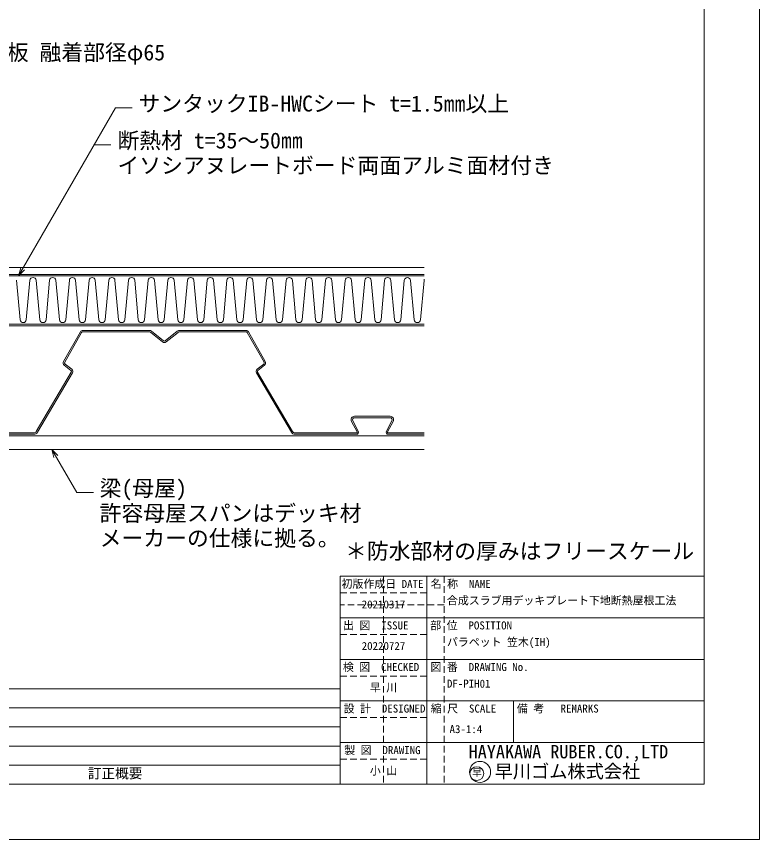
# Model space of a CAD drawing. Units: millimetres, scale not verified. Extents: x -840 to 840, y -594 to 594.
# Drawn here: x 304 to 840, y -594 to 0 of the extents above; entities that cross this region are included whole.
import ezdxf
from ezdxf.enums import TextEntityAlignment as Align

# ---------------------------------------------------------------- set-up
doc = ezdxf.new("R2010")
doc.units = ezdxf.units.MM
doc.header["$LTSCALE"] = 2
doc.linetypes.add('DASHED1', pattern=[1.8, 1.2, -0.6])
for name, color, linetype, lineweight in [('0-0_輪郭線', 2, 'Continuous', 9), ('0-1_図面枠', 7, 'Continuous', 9), ('0-2_タイトル文字', 5, 'Continuous', 9), ('0-3_表題欄', 7, 'Continuous', 9), ('0-5_仮想線', 2, 'DASHED1', 9), ('0-6_躯体', 7, 'Continuous', 9), ('0-9_断熱材', 4, 'Continuous', 9), ('0-A_鋼材(受け鋼鈑)', 7, 'Continuous', 9), ('0-B_基準線(IBｼｰﾄ)', 7, 'Continuous', 9), ('0-D_寸法線', 7, 'Continuous', 9)]:
    doc.layers.add(name, color=color, linetype=linetype, lineweight=lineweight)
doc.layers.add('0-4_0', color=7, linetype='Continuous')
doc.styles.add('ＭＳ ゴシック', font='')
doc.styles.get('ＭＳ ゴシック').set_extended_font_data('MS Gothic')

# ---------------------------------------------------------------- blocks, each defined once
blk = doc.blocks.new('囲い文字1')
at = {"layer": '0-2_タイトル文字'}
for p, q in [((0.731, -20.663), (0.615, -20.663)), ((0.934, -20.263), (0.846, -20.263)), ((1.022, -20.263), (0.934, -20.263)), ((1.253, -20.663), (1.137, -20.663)), ((-1.117, -23.863), (-1.232, -23.863)), ((-0.886, -23.463), (-1.001, -23.463)), ((-0.655, -23.063), (-0.77, -23.063)), ((-0.424, -22.663), (-0.539, -22.663)), ((-0.193, -22.263), (-0.309, -22.263)), ((0.038, -21.863), (-0.078, -21.863)), ((0.269, -21.463), (0.153, -21.463)), ((0.5, -21.063), (0.384, -21.063)), ((1.484, -21.063), (1.368, -21.063)), ((1.715, -21.463), (1.599, -21.463)), ((1.946, -21.863), (1.83, -21.863)), ((2.177, -22.263), (2.061, -22.263)), ((2.408, -22.663), (2.292, -22.663)), ((2.638, -23.063), (2.523, -23.063)), ((2.869, -23.463), (2.754, -23.463)), ((3.1, -23.863), (2.985, -23.863)), ((-2.272, -25.863), (-2.387, -25.863)), ((-2.041, -25.463), (-2.156, -25.463)), ((-1.81, -25.063), (-1.925, -25.063)), ((-1.579, -24.663), (-1.694, -24.663)), ((-1.348, -24.263), (-1.463, -24.263)), ((3.331, -24.263), (3.216, -24.263)), ((3.562, -24.663), (3.447, -24.663)), ((3.793, -25.063), (3.678, -25.063)), ((4.024, -25.463), (3.909, -25.463)), ((4.255, -25.863), (4.14, -25.863))]:
    blk.add_line(p, q, dxfattribs=at)
for points in [[(-2.329, -25.963), (0.934, -20.311), (0.934, -20.111), (-2.502, -26.063)], [(0.934, -20.311), (4.197, -25.963), (4.37, -26.063), (0.934, -20.111)], [(4.197, -25.963), (-2.329, -25.963), (-2.502, -26.063), (4.37, -26.063)]]:
    blk.add_lwpolyline(points, close=True, dxfattribs=at)
at = {"layer": '0-2_タイトル文字', "style": 'ＭＳ ゴシック'}
blk.add_text('1', height=3.651, dxfattribs=at).set_placement((-0.301, -26.315), align=Align.BOTTOM_LEFT)
blk = doc.blocks.new('U33')
at = {"layer": '0-4_0', "xscale": 3.446988, "yscale": 3.446988}
blk.add_blockref('囲い文字1', (8.327, 89.667), dxfattribs=at)
blk = doc.blocks.new('囲い文字2')
at = {"layer": '0-2_タイトル文字'}
for p, q in [((-14.846, 34.616), (-14.962, 34.616)), ((-14.615, 35.016), (-14.731, 35.016)), ((-14.384, 35.416), (-14.5, 35.416)), ((-14.153, 35.816), (-14.269, 35.816)), ((-13.922, 36.216), (-14.038, 36.216)), ((-13.691, 36.616), (-13.807, 36.616)), ((-13.488, 37.016), (-13.576, 37.016)), ((-13.4, 37.016), (-13.488, 37.016)), ((-13.169, 36.616), (-13.285, 36.616)), ((-12.938, 36.216), (-13.054, 36.216)), ((-12.707, 35.816), (-12.823, 35.816)), ((-12.477, 35.416), (-12.592, 35.416)), ((-12.246, 35.016), (-12.361, 35.016)), ((-12.015, 34.616), (-12.13, 34.616)), ((-16.694, 31.416), (-16.809, 31.416)), ((-16.463, 31.816), (-16.578, 31.816)), ((-16.232, 32.216), (-16.347, 32.216)), ((-16.001, 32.616), (-16.116, 32.616)), ((-15.77, 33.016), (-15.885, 33.016)), ((-15.539, 33.416), (-15.654, 33.416)), ((-15.308, 33.816), (-15.424, 33.816)), ((-15.077, 34.216), (-15.193, 34.216)), ((-11.784, 34.216), (-11.899, 34.216)), ((-11.553, 33.816), (-11.668, 33.816)), ((-11.322, 33.416), (-11.437, 33.416)), ((-11.091, 33.016), (-11.206, 33.016)), ((-10.86, 32.616), (-10.975, 32.616)), ((-10.629, 32.216), (-10.745, 32.216)), ((-10.398, 31.816), (-10.514, 31.816)), ((-10.167, 31.416), (-10.283, 31.416))]:
    blk.add_line(p, q, dxfattribs=at)
for points in [[(-16.751, 31.316), (-13.488, 36.968), (-13.488, 37.168), (-16.925, 31.216)], [(-13.488, 36.968), (-10.225, 31.316), (-10.052, 31.216), (-13.488, 37.168)], [(-10.225, 31.316), (-16.751, 31.316), (-16.925, 31.216), (-10.052, 31.216)]]:
    blk.add_lwpolyline(points, close=True, dxfattribs=at)
at = {"layer": '0-2_タイトル文字', "style": 'ＭＳ ゴシック'}
blk.add_text('2', height=3.651, dxfattribs=at).set_placement((-14.724, 30.963), align=Align.BOTTOM_LEFT)
blk = doc.blocks.new('U34')
at = {"layer": '0-4_0', "xscale": 3.446988, "yscale": 3.446988}
blk.add_blockref('囲い文字2', (58.041, -107.772), dxfattribs=at)
blk = doc.blocks.new('囲い文字3')
at = {"layer": '0-2_タイトル文字'}
for p, q in [((-6.631, 17.4), (-6.746, 17.4)), ((-6.4, 17.8), (-6.515, 17.8)), ((-6.169, 18.2), (-6.284, 18.2)), ((-5.938, 18.6), (-6.054, 18.6)), ((-5.707, 19), (-5.823, 19)), ((-5.476, 19.4), (-5.592, 19.4)), ((-5.245, 19.8), (-5.361, 19.8)), ((-5.042, 20.2), (-5.13, 20.2)), ((-4.954, 20.2), (-5.042, 20.2)), ((-4.723, 19.8), (-4.839, 19.8)), ((-4.492, 19.4), (-4.608, 19.4)), ((-4.261, 19), (-4.377, 19)), ((-4.03, 18.6), (-4.146, 18.6)), ((-3.799, 18.2), (-3.915, 18.2)), ((-3.568, 17.8), (-3.684, 17.8)), ((-3.337, 17.4), (-3.453, 17.4)), ((-8.247, 14.6), (-8.363, 14.6)), ((-8.017, 15), (-8.132, 15)), ((-7.786, 15.4), (-7.901, 15.4)), ((-7.555, 15.8), (-7.67, 15.8)), ((-7.324, 16.2), (-7.439, 16.2)), ((-7.093, 16.6), (-7.208, 16.6)), ((-6.862, 17), (-6.977, 17)), ((-3.107, 17), (-3.222, 17)), ((-2.876, 16.6), (-2.991, 16.6)), ((-2.645, 16.2), (-2.76, 16.2)), ((-2.414, 15.8), (-2.529, 15.8)), ((-2.183, 15.4), (-2.298, 15.4)), ((-1.952, 15), (-2.067, 15)), ((-1.721, 14.6), (-1.836, 14.6))]:
    blk.add_line(p, q, dxfattribs=at)
for points in [[(-8.305, 14.5), (-5.042, 20.152), (-5.042, 20.352), (-8.478, 14.4)], [(-5.042, 20.152), (-1.779, 14.5), (-1.605, 14.4), (-5.042, 20.352)], [(-1.779, 14.5), (-8.305, 14.5), (-8.478, 14.4), (-1.605, 14.4)]]:
    blk.add_lwpolyline(points, close=True, dxfattribs=at)
at = {"layer": '0-2_タイトル文字', "style": 'ＭＳ ゴシック'}
blk.add_text('3', height=3.651, dxfattribs=at).set_placement((-6.277, 14.147), align=Align.BOTTOM_LEFT)
blk = doc.blocks.new('U35')
at = {"layer": '0-4_0', "xscale": 3.446988, "yscale": 3.446988}
blk.add_blockref('囲い文字3', (28.926, -49.807), dxfattribs=at)
blk = doc.blocks.new('囲い文字4')
at = {"layer": '0-2_タイトル文字'}
for p, q in [((-7.02, 13.976), (-7.135, 13.976)), ((-6.789, 14.376), (-6.904, 14.376)), ((-6.558, 14.776), (-6.673, 14.776)), ((-6.327, 15.176), (-6.442, 15.176)), ((-6.096, 15.576), (-6.211, 15.576)), ((-5.865, 15.976), (-5.981, 15.976)), ((-5.662, 16.376), (-5.75, 16.376)), ((-5.574, 16.376), (-5.662, 16.376)), ((-5.343, 15.976), (-5.458, 15.976)), ((-5.112, 15.576), (-5.227, 15.576)), ((-4.881, 15.176), (-4.997, 15.176)), ((-4.65, 14.776), (-4.766, 14.776)), ((-4.419, 14.376), (-4.535, 14.376)), ((-4.188, 13.976), (-4.304, 13.976)), ((-8.867, 10.776), (-8.983, 10.776)), ((-8.636, 11.176), (-8.752, 11.176)), ((-8.405, 11.576), (-8.521, 11.576)), ((-8.174, 11.976), (-8.29, 11.976)), ((-7.944, 12.376), (-8.059, 12.376)), ((-7.713, 12.776), (-7.828, 12.776)), ((-7.482, 13.176), (-7.597, 13.176)), ((-7.251, 13.576), (-7.366, 13.576)), ((-3.957, 13.576), (-4.073, 13.576)), ((-3.726, 13.176), (-3.842, 13.176)), ((-3.495, 12.776), (-3.611, 12.776)), ((-3.264, 12.376), (-3.38, 12.376)), ((-3.034, 11.976), (-3.149, 11.976)), ((-2.803, 11.576), (-2.918, 11.576)), ((-2.572, 11.176), (-2.687, 11.176)), ((-2.341, 10.776), (-2.456, 10.776))]:
    blk.add_line(p, q, dxfattribs=at)
for points in [[(-8.925, 10.676), (-5.662, 16.328), (-5.662, 16.528), (-9.098, 10.576)], [(-5.662, 16.328), (-2.398, 10.676), (-2.225, 10.576), (-5.662, 16.528)], [(-2.398, 10.676), (-8.925, 10.676), (-9.098, 10.576), (-2.225, 10.576)]]:
    blk.add_lwpolyline(points, close=True, dxfattribs=at)
at = {"layer": '0-2_タイトル文字', "style": 'ＭＳ ゴシック'}
blk.add_text('4', height=3.651, dxfattribs=at).set_placement((-6.897, 10.323), align=Align.BOTTOM_LEFT)
blk = doc.blocks.new('U36')
at = {"layer": '0-4_0', "xscale": 3.446988, "yscale": 3.446988}
blk.add_blockref('囲い文字4', (31.063, -36.626), dxfattribs=at)
blk = doc.blocks.new('T16')
at = {"layer": '0-3_表題欄'}
for p, q in [((0, 137.5), (900, 137.5)), ((0, 0), (0, 137.5)), ((75, 0), (75, 137.5)), ((175, 0), (175, 137.5)), ((250, 0), (250, 137.5)), ((900, 0), (900, 137.5)), ((0, 110), (900, 110)), ((0, 82.5), (900, 82.5)), ((0, 55), (900, 55)), ((0, 27.5), (900, 27.5)), ((0, 0), (900, 0))]:
    blk.add_line(p, q, dxfattribs=at)
for name, p in [('U36', (25.953, 113.75)), ('U35', (25.953, 86.25)), ('U34', (25.953, 58.75)), ('U33', (25.953, 31.25))]:
    blk.add_blockref(name, p, dxfattribs=at)
at = {"layer": '0-3_表題欄', "style": 'ＭＳ ゴシック'}
for s, p in [('符号', (17.895, 3.902)), ('日付', (104.172, 4.044)), ('訂正者', (183.145, 3.939)), ('訂正概要', (535.895, 3.977))]:
    blk.add_text(s, height=14.43, dxfattribs=at).set_placement(p, align=Align.BOTTOM_LEFT)
blk = doc.blocks.new('表題欄(定義)')
at = {"layer": '0-3_表題欄'}
for p, q in [((-21.942, -100.175), (-21.942, -25.175)), ((-21.942, -25.175), (-21.942, -100.175)), ((-21.942, -25.175), (109.308, -25.175)), ((9.308, -25.175), (9.308, -100.175)), ((109.308, -25.175), (109.308, -100.175)), ((-21.942, -40.175), (109.308, -40.175)), ((-21.942, -40.175), (9.308, -40.175)), ((-21.942, -55.175), (109.308, -55.175)), ((-21.942, -70.175), (109.308, -70.175)), ((40.558, -70.175), (40.558, -85.175)), ((-21.942, -85.175), (109.308, -85.175)), ((-21.942, -100.175), (109.308, -100.175))]:
    blk.add_line(p, q, dxfattribs=at)
for centre, radius in [((28.503, -95.777), 3.799), ((27.344, -96.385), 2.487)]:
    blk.add_circle(centre, radius, dxfattribs=at)
at = {"layer": '0-5_仮想線'}
for p, q in [((-6.317, -25.175), (-6.317, -100.175)), ((15.558, -25.175), (15.558, -100.175)), ((-21.942, -31.175), (9.308, -31.175)), ((15.558, -35.487), (-21.942, -35.487)), ((-21.942, -46.175), (9.308, -46.175)), ((-21.942, -61.175), (9.308, -61.175)), ((-21.942, -76.175), (9.308, -76.175)), ((-21.942, -91.175), (9.308, -91.175))]:
    blk.add_line(p, q, dxfattribs=at)
at = {"layer": '0-3_表題欄', "style": 'ＭＳ ゴシック'}
for s, height, p in [('初版作成日 DATE', 2.889, (-21.448, -30.23)), ('名 称  NAME', 2.889, (10.704, -30.23)), ('出 図  ISSUE', 2.889, (-20.913, -45.23)), ('部 位  POSITION', 2.889, (10.552, -45.23)), ('検 図  CHECKED', 2.889, (-20.972, -60.23)), ('図 番  DRAWING No.', 2.889, (10.626, -60.23)), ('設 計  DESIGNED', 2.889, (-20.698, -75.23)), ('縮 尺  SCALE', 2.889, (10.728, -75.23)), ('備 考   REMARKS', 2.889, (41.802, -75.23)), ('製 図  DRAWING', 2.889, (-20.472, -90.23)), ('HAYAKAWA RUBER.CO.,LTD', 4.809, (24.395, -92.314)), ('早', 2.493, (25.658, -98.029)), ('早川ゴム株式会社', 4.809, (33.785, -99.399))]:
    blk.add_text(s, height=height, dxfattribs=at).set_placement(p, align=Align.BOTTOM_LEFT)

msp = doc.modelspace()

# ---------------------------------------------------------------- linework, layer by layer
at = {"layer": '0-0_輪郭線'}
msp.add_lwpolyline([(800, 554), (-800, 554), (-800, -554), (800, -554)], close=True, dxfattribs=at)
at = {"layer": '0-1_図面枠'}
msp.add_lwpolyline([(840, -594), (840, 594), (-840, 594), (-840, -594)], close=True, dxfattribs=at)
at = {"layer": '0-6_躯体'}
for p, q in [((-30.735, -223.158), (598.183, -223.158)), ((-30.735, -302.558), (598.183, -302.558)), ((-30.735, -312.558), (598.183, -312.558))]:
    msp.add_line(p, q, dxfattribs=at)
at = {"layer": '0-9_断熱材', "color": 7}
for p, q in [((-30.735, -187.158), (598.183, -187.158)), ((598.183, -222.158), (-30.735, -222.158))]:
    msp.add_line(p, q, dxfattribs=at)
at = {"layer": '0-9_断熱材'}
for p, q in [((303.976, -190.424), (306.576, -218.892)), ((313.683, -190.424), (311.083, -218.892)), ((318.19, -190.424), (320.791, -218.892)), ((327.898, -190.424), (325.298, -218.892)), ((332.405, -190.424), (335.006, -218.892)), ((342.113, -190.424), (339.512, -218.892)), ((346.62, -190.424), (349.22, -218.892)), ((356.328, -190.424), (353.727, -218.892)), ((360.834, -190.424), (363.435, -218.892)), ((370.542, -190.424), (367.942, -218.892)), ((375.049, -190.424), (377.65, -218.892)), ((384.757, -190.424), (382.157, -218.892)), ((389.264, -190.424), (391.864, -218.892)), ((398.972, -190.424), (396.371, -218.892)), ((403.479, -190.424), (406.079, -218.892)), ((413.187, -190.424), (410.586, -218.892)), ((417.693, -190.424), (420.294, -218.892)), ((427.401, -190.424), (424.801, -218.892)), ((431.908, -190.424), (434.509, -218.892)), ((441.616, -190.424), (439.016, -218.892)), ((446.123, -190.424), (448.723, -218.892)), ((455.831, -190.424), (453.23, -218.892)), ((460.338, -190.424), (462.938, -218.892)), ((470.045, -190.424), (467.445, -218.892)), ((474.552, -190.424), (477.153, -218.892)), ((484.26, -190.424), (481.66, -218.892)), ((488.767, -190.424), (491.368, -218.892)), ((498.476, -190.434), (495.875, -218.903)), ((502.983, -190.434), (505.583, -218.903)), ((512.691, -190.434), (510.09, -218.903)), ((517.198, -190.434), (519.798, -218.903)), ((526.905, -190.434), (524.305, -218.903)), ((531.412, -190.434), (534.013, -218.903)), ((541.121, -190.444), (538.521, -218.913)), ((545.628, -190.444), (548.228, -218.913)), ((555.336, -190.444), (552.735, -218.913)), ((559.843, -190.444), (562.443, -218.913)), ((569.551, -190.444), (566.95, -218.913)), ((574.057, -190.444), (576.658, -218.913)), ((583.766, -190.455), (581.166, -218.924)), ((588.273, -190.455), (590.874, -218.924)), ((597.981, -190.455), (595.38, -218.924))]:
    msp.add_line(p, q, dxfattribs=at)
for centre, start, end in [((315.937, -190.635), 5.35135, 174.64865), ((330.152, -190.635), 5.35135, 174.64865), ((344.366, -190.635), 5.35135, 174.64865), ((358.581, -190.635), 5.35135, 174.64865), ((372.796, -190.635), 5.35135, 174.64865), ((387.011, -190.635), 5.35135, 174.64865), ((401.225, -190.635), 5.35135, 174.64865), ((415.44, -190.635), 5.35135, 174.64865), ((429.655, -190.635), 5.35135, 174.64865), ((443.869, -190.635), 5.35135, 174.64865), ((458.084, -190.635), 5.35135, 174.64865), ((472.299, -190.635), 5.35135, 174.64865), ((486.514, -190.635), 5.35135, 174.64865), ((500.729, -190.645), 5.35135, 174.64865), ((514.944, -190.645), 5.35135, 174.64865), ((529.159, -190.645), 5.35135, 174.64865), ((543.374, -190.656), 5.35135, 174.64865), ((557.589, -190.656), 5.35135, 174.64865), ((571.804, -190.656), 5.35135, 174.64865), ((586.02, -190.666), 5.35135, 174.64865), ((600.234, -190.666), 154.99221, 174.64865), ((308.829, -218.681), 185.35135, 354.64865), ((323.044, -218.681), 185.35135, 354.64865), ((337.259, -218.681), 185.35135, 354.64865), ((351.474, -218.681), 185.35135, 354.64865), ((365.688, -218.681), 185.35135, 354.64865), ((379.903, -218.681), 185.35135, 354.64865), ((394.118, -218.681), 185.35135, 354.64865), ((408.333, -218.681), 185.35135, 354.64865), ((422.547, -218.681), 185.35135, 354.64865), ((436.762, -218.681), 185.35135, 354.64865), ((450.977, -218.681), 185.35135, 354.64865), ((465.192, -218.681), 185.35135, 354.64865), ((479.406, -218.681), 185.35135, 354.64865), ((493.622, -218.692), 185.35135, 354.64865), ((507.837, -218.692), 185.35135, 354.64865), ((522.051, -218.692), 185.35135, 354.64865), ((536.267, -218.702), 185.35135, 354.64865), ((550.482, -218.702), 185.35135, 354.64865), ((564.697, -218.702), 185.35135, 354.64865), ((578.912, -218.712), 185.35135, 354.64865), ((593.127, -218.712), 185.35135, 354.64865)]:
    msp.add_arc(centre, 2.263, start, end, dxfattribs=at)
at = {"layer": '0-A_鋼材(受け鋼鈑)'}
for p, q in [((350.109, -227.573), (337.948, -249.067)), ((338.819, -249.56), (350.979, -228.066)), ((399.617, -226.558), (351.85, -226.558)), ((351.85, -227.558), (399.617, -227.558)), ((400.866, -227.996), (409.434, -234.85)), ((410.059, -234.069), (401.491, -227.215)), ((419.875, -227.215), (411.308, -234.069)), ((411.933, -234.85), (420.5, -227.996)), ((469.517, -226.558), (421.749, -226.558)), ((421.749, -227.558), (469.517, -227.558)), ((470.387, -228.066), (482.548, -249.56)), ((483.418, -249.067), (471.258, -227.573)), ((338.448, -251.621), (343.215, -255.391)), ((343.835, -254.607), (339.069, -250.836)), ((482.298, -250.836), (477.531, -254.607)), ((478.152, -255.391), (482.918, -251.621)), ((343.456, -256.683), (318.192, -299.573)), ((319.054, -300.081), (344.318, -257.19)), ((477.049, -257.19), (502.313, -300.081)), ((503.175, -299.573), (477.91, -256.683)), ((573.515, -288.558), (547.851, -288.558)), ((547.851, -289.558), (573.515, -289.558)), ((545.65, -292.243), (549.681, -299.823)), ((550.564, -299.354), (546.531, -291.769)), ((574.836, -291.769), (570.803, -299.354)), ((571.686, -299.823), (575.716, -292.243)), ((316.469, -300.558), (270.995, -300.558)), ((270.995, -301.558), (316.469, -301.558)), ((549.239, -300.558), (504.898, -300.558)), ((504.898, -301.558), (549.239, -301.558)), ((598.183, -300.558), (572.127, -300.558)), ((572.127, -301.558), (598.183, -301.558))]:
    msp.add_line(p, q, dxfattribs=at)
for centre, radius, start, end in [((351.85, -228.558), 2, 90, 150.5), ((351.85, -228.558), 1, 90, 150.5), ((399.617, -229.558), 3, 51.34073, 90), ((399.617, -229.558), 2, 51.34073, 90), ((421.749, -229.558), 3, 90, 128.66027), ((421.749, -229.558), 2, 90, 128.66027), ((469.517, -228.558), 2, 29.5, 90), ((469.517, -228.558), 1, 29.5, 90), ((410.683, -233.288), 2, 231.34073, 308.66027), ((410.683, -233.288), 1, 231.34073, 308.66027), ((339.689, -250.052), 2, 150.5, 231.65688), ((481.678, -250.052), 2, 308.34312, 29.5), ((339.689, -250.052), 1, 150.5, 231.65688), ((342.595, -256.175), 1, 329.5, 51.65688), ((342.595, -256.175), 2, 329.5, 51.65688), ((478.772, -256.175), 2, 128.34312, 210.5), ((478.772, -256.175), 1, 128.34312, 210.5), ((481.678, -250.052), 1, 308.34312, 29.5), ((547.851, -291.058), 2.5, 90, 208.29949), ((547.851, -291.058), 1.5, 90, 208.29949), ((573.515, -291.058), 2.5, 331.70051, 90), ((573.515, -291.058), 1.5, 331.70051, 90), ((316.469, -298.558), 2, 270, 329.5), ((316.469, -298.558), 3, 270, 329.5), ((504.898, -298.558), 3, 210.5, 270), ((504.898, -298.558), 2, 210.5, 270), ((549.239, -300.058), 1.5, 270, 28), ((549.239, -300.058), 0.5, 270, 28), ((572.127, -300.058), 1.5, 152, 270), ((572.127, -300.058), 0.5, 152, 270)]:
    msp.add_arc(centre, radius, start, end, dxfattribs=at)
at = {"layer": '0-B_基準線(IBｼｰﾄ)'}
for p, q in [((158.221, -181.158), (598.183, -181.158)), ((157.112, -186.158), (598.183, -186.158))]:
    msp.add_line(p, q, dxfattribs=at)
at = {"layer": '0-D_寸法線'}
for p, q in [((360.08, -92.688), (372.08, -92.688)), ((329.474, -312.558), (347.427, -343.653)), ((347.427, -343.653), (359.427, -343.653))]:
    msp.add_line(p, q, dxfattribs=at)
for points in [[(305.539, -187.158), (375.477, -66.02), (387.477, -66.02)], [(309.781, -182.915), (305.539, -187.158), (307.092, -181.362)], [(333.717, -316.801), (329.474, -312.558), (331.027, -318.354)]]:
    msp.add_lwpolyline(points, dxfattribs=at)

# ---------------------------------------------------------------- block references
at = {"layer": '0-3_表題欄'}
for name, p, xscale, yscale in [('表題欄(定義)', (581.384, -353.65), 2, 2), ('T16', (87.5, -554), 0.5, 0.5)]:
    msp.add_blockref(name, p, dxfattribs=dict(at, xscale=xscale, yscale=yscale))

# ---------------------------------------------------------------- texts
at = {"layer": '0-2_タイトル文字', "color": 7, "style": 'ＭＳ ゴシック'}
for s, p in [('IHディスク鋼板 融着部径φ65', (202.635, -35.18)), ('サンタックIB-HWCシート t=1.5㎜以上', (392.018, -72.079)), ('断熱材 t=35～50㎜', (376.832, -98.72)), ('イソシアヌレートボード両面アルミ面材付き', (376.832, -116.72)), ('梁(母屋)', (363.968, -349.712)), ('許容母屋スパンはデッキ材', (363.968, -367.712)), ('メーカーの仕様に拠る。', (363.968, -385.712)), ('＊防水部材の厚みはフリースケール', (541.016, -395.019))]:
    msp.add_text(s, height=11.54, dxfattribs=at).set_placement(p, align=Align.BOTTOM_LEFT)
at = {"layer": '0-3_表題欄', "style": 'ＭＳ ゴシック'}
for s, p in [('20210317', (553.002, -428.937)), ('合成スラブ用デッキプレート下地断熱屋根工法', (614.5, -426.11)), ('パラペット 笠木(IH)', (614.5, -456.11)), ('20220727', (553.002, -458.937)), ('早 川', (558.907, -488.937)), ('DF-PIH01', (614.5, -486.11)), ('A3-1:4', (616.399, -518.937)), ('小 山', (558.907, -548.937))]:
    msp.add_text(s, height=5.777, dxfattribs=at).set_placement(p, align=Align.BOTTOM_LEFT)

doc.saveas('drawing.dxf')
